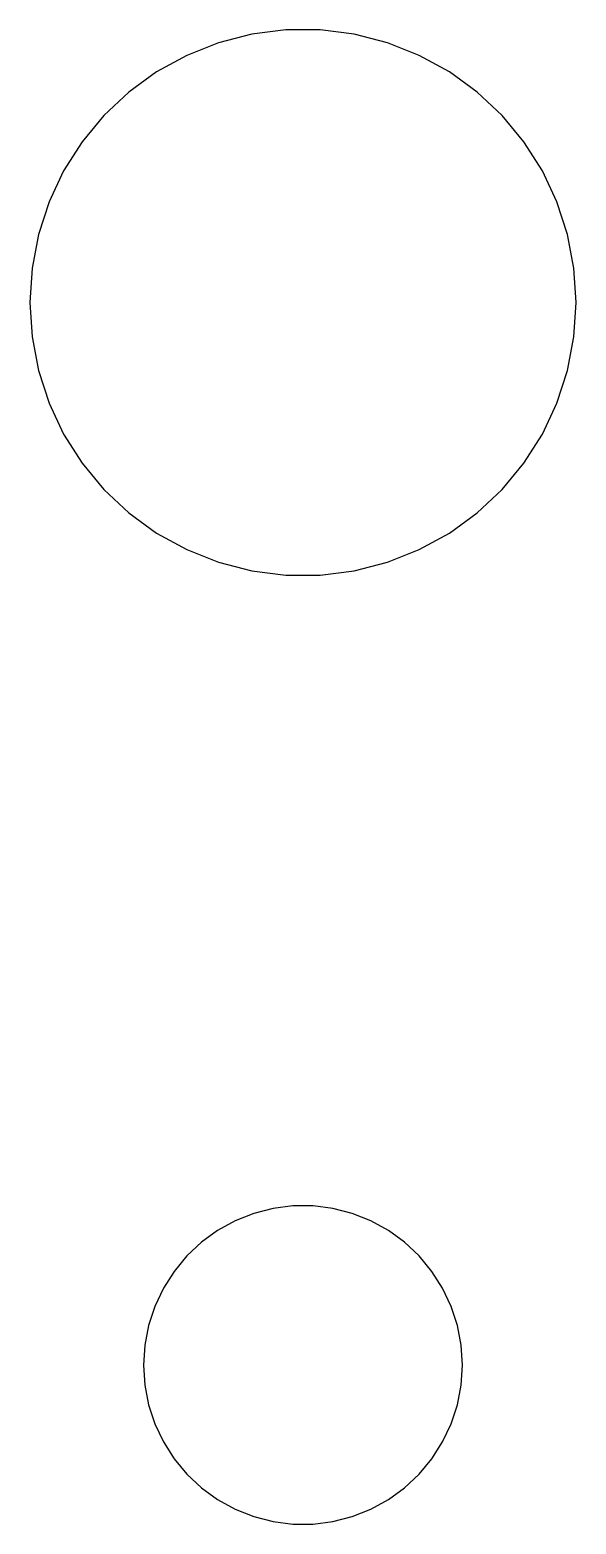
# Model space of a CAD drawing. Header units: metres. Extents: x -2.6 to 2.6, y -1.5 to 12.6.
import ezdxf

# ---------------------------------------------------------------- set-up
doc = ezdxf.new("R2010")
doc.units = ezdxf.units.M

msp = doc.modelspace()

# ---------------------------------------------------------------- linework, layer by layer
for p, q in [((-0.481674, 12.5251), (-0.794342, 12.4448)), ((-0.161407, 12.5655), (-0.481674, 12.5251)), ((0.161407, 12.5655), (-0.161407, 12.5655)), ((0.481674, 12.5251), (0.161407, 12.5655)), ((0.794342, 12.4448), (0.481674, 12.5251)), ((-0.794342, 12.4448), (-1.0945, 12.3259)), ((1.0945, 12.3259), (0.794342, 12.4448)), ((-1.0945, 12.3259), (-1.37738, 12.1704)), ((1.37738, 12.1704), (1.0945, 12.3259)), ((-1.37738, 12.1704), (-1.63855, 11.9807)), ((1.63855, 11.9807), (1.37738, 12.1704)), ((-1.63855, 11.9807), (-1.87387, 11.7597)), ((1.87387, 11.7597), (1.63855, 11.9807)), ((-1.87387, 11.7597), (-2.07964, 11.5109)), ((2.07964, 11.5109), (1.87387, 11.7597)), ((-2.07964, 11.5109), (-2.25261, 11.2384)), ((2.25261, 11.2384), (2.07964, 11.5109)), ((-2.25261, 11.2384), (-2.39006, 10.9463)), ((2.39006, 10.9463), (2.25261, 11.2384)), ((-2.39006, 10.9463), (-2.48982, 10.6393)), ((2.48982, 10.6393), (2.39006, 10.9463)), ((-2.48982, 10.6393), (-2.55031, 10.3222)), ((2.55031, 10.3222), (2.48982, 10.6393)), ((-2.55031, 10.3222), (-2.57059, 10)), ((2.57059, 10), (2.55031, 10.3222)), ((-2.57059, 10), (-2.55031, 9.67783)), ((2.55031, 9.67783), (2.57059, 10)), ((-2.55031, 9.67783), (-2.48982, 9.36073)), ((2.48982, 9.36073), (2.55031, 9.67783)), ((-2.48982, 9.36073), (-2.39006, 9.05371)), ((2.39006, 9.05371), (2.48982, 9.36073)), ((-2.39006, 9.05371), (-2.25261, 8.76161)), ((2.25261, 8.76161), (2.39006, 9.05371)), ((-2.25261, 8.76161), (-2.07964, 8.48906)), ((2.07964, 8.48906), (2.25261, 8.76161)), ((-2.07964, 8.48906), (-1.87387, 8.24033)), ((1.87387, 8.24033), (2.07964, 8.48906)), ((-1.87387, 8.24033), (-1.63855, 8.01933)), ((1.63855, 8.01933), (1.87387, 8.24033)), ((-1.63855, 8.01933), (-1.37738, 7.82959)), ((1.37738, 7.82959), (1.63855, 8.01933)), ((-1.37738, 7.82959), (-1.0945, 7.67407)), ((1.0945, 7.67407), (1.37738, 7.82959)), ((-1.0945, 7.67407), (-0.794342, 7.55524)), ((0.794342, 7.55524), (1.0945, 7.67407)), ((-0.794342, 7.55524), (-0.481674, 7.47495)), ((-0.481674, 7.47495), (-0.161407, 7.43449)), ((0.161407, 7.43449), (0.481674, 7.47495)), ((0.481674, 7.47495), (0.794342, 7.55524)), ((-0.161407, 7.43449), (0.161407, 7.43449)), ((-0.463516, 1.42657), (-0.638657, 1.35724)), ((-0.281067, 1.47342), (-0.463516, 1.42657)), ((-0.094177, 1.49704), (-0.281067, 1.47342)), ((0.094177, 1.49704), (-0.094177, 1.49704)), ((0.281067, 1.47342), (0.094177, 1.49704)), ((0.463516, 1.42657), (0.281067, 1.47342)), ((0.638657, 1.35724), (0.463516, 1.42657)), ((-0.803726, 1.26648), (-0.956131, 1.15576)), ((-0.638657, 1.35724), (-0.803726, 1.26648)), ((0.803726, 1.26648), (0.638657, 1.35724)), ((0.956131, 1.15576), (0.803726, 1.26648)), ((-0.956131, 1.15576), (-1.09344, 1.02681)), ((1.09344, 1.02681), (0.956131, 1.15576)), ((-1.09344, 1.02681), (-1.21352, 0.881668)), ((1.21352, 0.881668), (1.09344, 1.02681)), ((-1.21352, 0.881668), (-1.31445, 0.722626)), ((1.31445, 0.722626), (1.21352, 0.881668)), ((-1.31445, 0.722626), (-1.39465, 0.552185)), ((1.39465, 0.552185), (1.31445, 0.722626)), ((-1.39465, 0.552185), (-1.45287, 0.373032)), ((1.45287, 0.373032), (1.39465, 0.552185)), ((-1.45287, 0.373032), (-1.48816, 0.187988)), ((1.48816, 0.187988), (1.45287, 0.373032)), ((-1.48816, 0.187988), (-1.5, 0)), ((1.5, 0), (1.48816, 0.187988)), ((-1.5, 0), (-1.48816, -0.187988)), ((1.48816, -0.187988), (1.5, 0)), ((-1.48816, -0.187988), (-1.45287, -0.373032)), ((1.45287, -0.373032), (1.48816, -0.187988)), ((-1.45287, -0.373032), (-1.39465, -0.552185)), ((1.39465, -0.552185), (1.45287, -0.373032)), ((-1.39465, -0.552185), (-1.31445, -0.722626)), ((1.31445, -0.722626), (1.39465, -0.552185)), ((-1.31445, -0.722626), (-1.21352, -0.881668)), ((1.21352, -0.881668), (1.31445, -0.722626)), ((-1.21352, -0.881668), (-1.09344, -1.02681)), ((1.09344, -1.02681), (1.21352, -0.881668)), ((-1.09344, -1.02681), (-0.956131, -1.15576)), ((0.956131, -1.15576), (1.09344, -1.02681)), ((-0.956131, -1.15576), (-0.803726, -1.26648)), ((0.803726, -1.26648), (0.956131, -1.15576)), ((-0.803726, -1.26648), (-0.638657, -1.35724)), ((-0.638657, -1.35724), (-0.463516, -1.42657)), ((0.463516, -1.42657), (0.638657, -1.35724)), ((0.638657, -1.35724), (0.803726, -1.26648)), ((-0.463516, -1.42657), (-0.281067, -1.47342)), ((-0.281067, -1.47342), (-0.094177, -1.49704)), ((-0.094177, -1.49704), (0.094177, -1.49704)), ((0.094177, -1.49704), (0.281067, -1.47342)), ((0.281067, -1.47342), (0.463516, -1.42657))]:
    msp.add_line(p, q)

doc.saveas('drawing.dxf')
